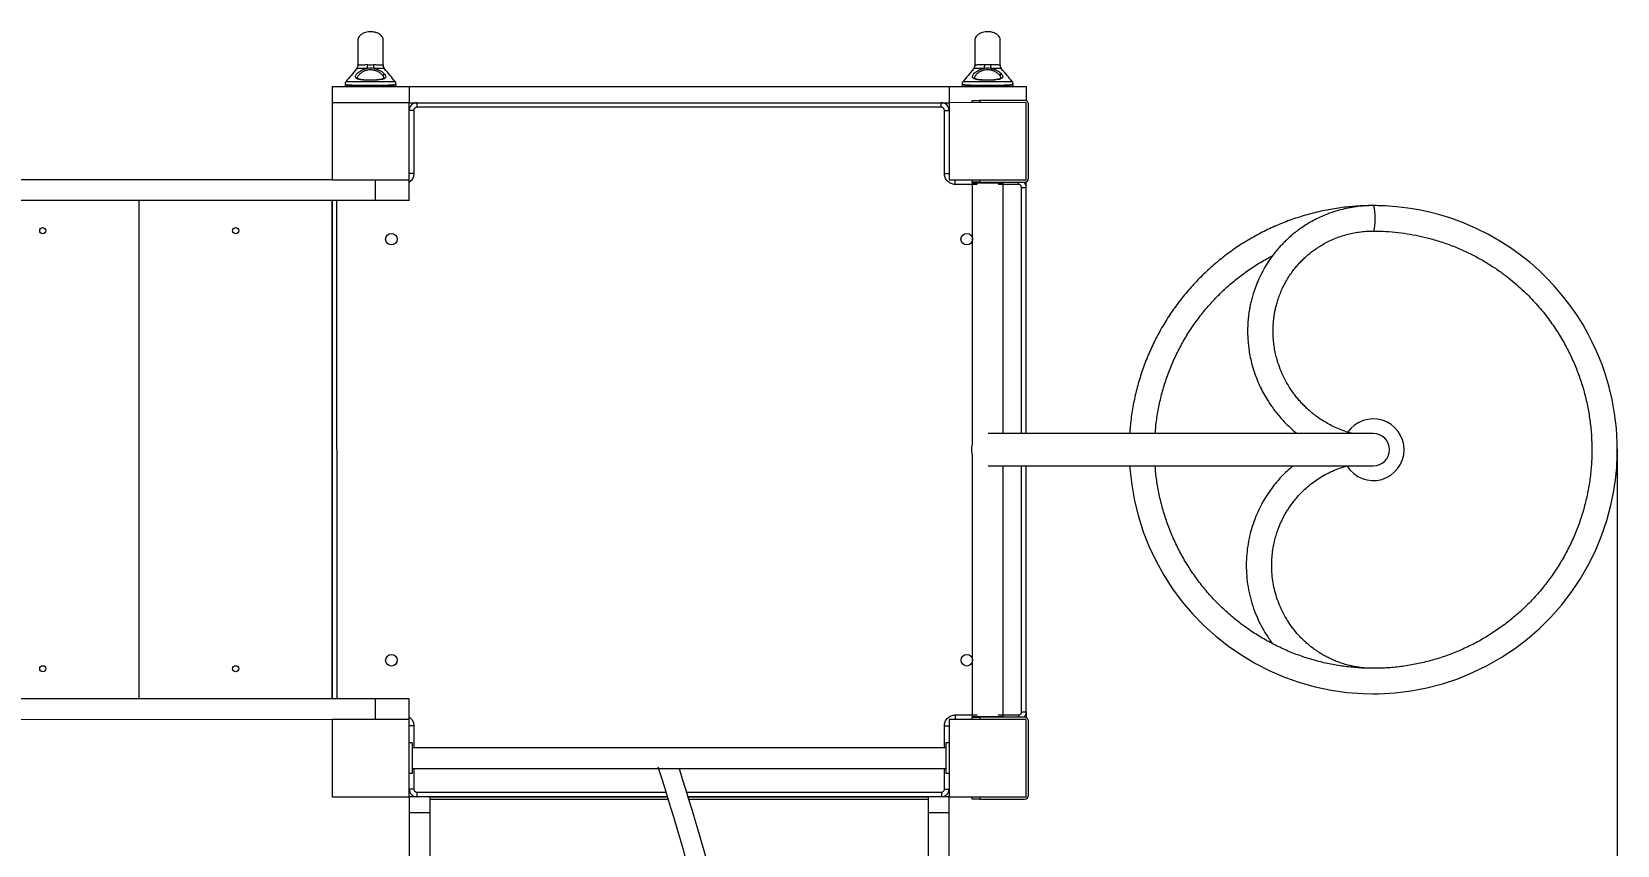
# Model space of a CAD drawing. Header units: millimetres. Extents: x -5873 to 5805, y -5301 to 4302.
# Drawn here: x 2249 to 4305, y 540 to 1594 of the extents above; entities that cross this region are included whole.
import ezdxf

# ---------------------------------------------------------------- set-up
doc = ezdxf.new("R2010")
doc.units = ezdxf.units.MM
doc.layers.add('DIKOM_ОБЪЕКТ', color=7, linetype='Continuous')
doc.layers.add('DIKOM_РАЗМЕР_ОБЪЕКТА', color=7, linetype='Continuous')
doc.styles.add('style1', font='arial.ttf', dxfattribs={"width": 0.8})
doc.dimstyles.new('1-50', dxfattribs={"dimtxt": 300, "dimasz": 200, "dimexe": 100, "dimexo": 0, "dimgap": 100, "dimtad": 1, "dimtxsty": 'style1', "dimcen": 200, "dimclrd": 7, "dimclre": 7, "dimclrt": 7, "dimadec": 1, "dimazin": 2, "dimtfac": 1, "dimtmove": 0, "dimatfit": 2, "dimfxl": 0, "dimlwd": 25, "dimlwe": 18, "dimarcsym": 0})

# ---------------------------------------------------------------- blocks, each defined once
blk = doc.blocks.new('*D10')
at = {"layer": 'Defpoints', "color": 0, "transparency": 16777216}
for p in [(4304.5, 1053.4), (-1538.6, -1332.4), (4304.5, -4224.8)]:
    blk.add_point(p, dxfattribs=at)
at = {"layer": 'DIKOM_РАЗМЕР_ОБЪЕКТА', "color": 7, "lineweight": 18, "transparency": 16777216}
for p, q in [((4304.5, 1053.4), (4304.5, -4324.8)), ((-1538.6, -1332.4), (-1538.6, -4324.8))]:
    blk.add_line(p, q, dxfattribs=at)
at = {"layer": 'DIKOM_РАЗМЕР_ОБЪЕКТА', "color": 7, "lineweight": 25, "transparency": 16777216}
blk.add_line((-1338.6, -4224.8), (4104.5, -4224.8), dxfattribs=at)
at = {"layer": 'DIKOM_РАЗМЕР_ОБЪЕКТА', "color": 7, "transparency": 16777216}
for points in [[(-1338.6, -4191.5), (-1338.6, -4258.2), (-1538.6, -4224.8)], [(4104.5, -4191.5), (4104.5, -4258.2), (4304.5, -4224.8)]]:
    blk.add_solid(points, dxfattribs=at)
at = {"layer": 'DIKOM_РАЗМЕР_ОБЪЕКТА', "color": 7, "transparency": 16777216, "insert": (1679.3, -3971.7), "char_height": 300, "attachment_point": 5, "style": 'style1'}
blk.add_mtext('5850', dxfattribs=at)

msp = doc.modelspace()

# ---------------------------------------------------------------- linework, layer by layer
at = {"color": 7, "linetype": 'Continuous', "lineweight": 15}
for p, q in [((2638.12, 1402.437), (2217.219, 1402.412)), ((2694.352, 1375.441), (2220.637, 1375.412)), ((2694.391, 729.441), (2225.635, 729.413)), ((2638.161, 702.437), (2222.22, 702.413))]:
    msp.add_line(p, q, dxfattribs=at)
at = {"layer": 'DIKOM_ОБЪЕКТ', "color": 7, "linetype": 'Continuous', "lineweight": 15}
for p, q in [((2638.112, 1523.437), (2738.112, 1523.443)), ((2638.112, 1523.437), (2638.114, 1502.437)), ((2655.112, 1526.56), (2655.112, 1523.938)), ((2655.112, 1523.938), (2721.112, 1523.942)), ((2719.851, 1529.922), (2719.873, 1529.909)), ((2721.112, 1526.566), (2721.112, 1526.567)), ((2721.112, 1523.942), (2721.112, 1526.566)), ((2738.112, 1523.443), (3438.112, 1523.485)), ((2738.112, 1523.443), (2738.114, 1502.443)), ((3438.112, 1523.485), (3538.113, 1523.491)), ((3438.112, 1523.485), (3438.114, 1502.485)), ((3455.112, 1526.608), (3455.112, 1523.986)), ((3455.112, 1523.986), (3521.112, 1523.99)), ((3519.851, 1529.969), (3519.873, 1529.957)), ((3521.112, 1526.613), (3521.112, 1526.615)), ((3521.112, 1523.99), (3521.112, 1526.613)), ((3538.113, 1523.491), (3538.114, 1505.073)), ((2738.114, 1502.443), (2638.114, 1502.437)), ((2638.114, 1502.437), (2638.12, 1402.437)), ((2738.114, 1502.443), (3438.114, 1502.485)), ((2738.12, 1402.443), (2738.114, 1502.443)), ((2748.114, 1502.444), (2748.114, 1496.444)), ((3428.114, 1496.484), (3428.114, 1502.484)), ((3538.114, 1502.491), (3438.114, 1502.485)), ((3438.114, 1502.485), (3438.12, 1402.485)), ((3468.114, 1502.487), (3468.114, 1505.487)), ((3468.114, 1505.487), (3478.114, 1505.487)), ((3536.113, 1505.491), (3478.114, 1505.487)), ((3478.114, 1505.487), (3478.114, 1502.487)), ((3538.12, 1402.491), (3538.114, 1502.491)), ((2744.114, 1492.444), (2738.114, 1492.443)), ((2744.114, 1492.444), (2744.119, 1410.444)), ((3428.114, 1496.484), (2748.114, 1496.444)), ((3432.119, 1410.485), (3432.114, 1492.485)), ((3432.114, 1492.485), (3438.114, 1492.485)), ((3541.119, 1404.491), (3541.114, 1500.491)), ((2638.12, 1402.437), (2738.12, 1402.443)), ((2694.352, 1375.441), (2694.351, 1402.441)), ((2744.119, 1410.444), (2738.119, 1410.443)), ((2738.121, 1375.443), (2738.12, 1402.443)), ((3432.119, 1410.485), (3438.119, 1410.485)), ((3438.12, 1402.485), (3538.12, 1402.491)), ((3446.12, 1396.485), (3446.12, 1402.485)), ((3468.114, 1398.491), (3468.114, 1058.894)), ((3468.12, 1399.487), (3468.12, 1402.487)), ((3468.12, 1399.487), (3468.12, 1398.487)), ((3478.12, 1399.487), (3468.12, 1399.487)), ((3468.12, 1398.487), (3508.12, 1398.489)), ((3478.12, 1402.487), (3478.12, 1399.487)), ((3478.12, 1399.487), (3536.12, 1399.491)), ((3508.114, 1073.491), (3508.114, 1398.491)), ((3508.12, 1399.489), (3508.12, 1398.489)), ((3528.12, 1396.49), (3528.12, 1399.49)), ((3538.12, 1392.491), (3538.12, 1399.908)), ((3474.62, 1396.487), (3446.12, 1396.485)), ((3528.12, 1396.49), (3501.62, 1396.489)), ((3532.139, 1073.489), (3532.12, 1392.491)), ((3532.12, 1392.491), (3538.12, 1392.491)), ((3538.139, 1073.489), (3538.12, 1392.491)), ((2388.157, 729.422), (2388.119, 1375.422)), ((2638.157, 729.437), (2638.119, 1375.437)), ((2638.121, 1375.437), (2638.16, 729.437)), ((2644.121, 1375.438), (2644.16, 729.438)), ((2738.121, 1375.443), (2694.352, 1375.441)), ((3986.111, 1335.92), (3998.239, 1335.698)), ((3988.114, 1073.491), (3488.914, 1073.491)), ((3468.114, 1046.088), (3468.114, 706.491)), ((3488.914, 1031.491), (3988.114, 1031.491)), ((3508.114, 706.491), (3508.114, 1031.491)), ((3532.161, 712.491), (3532.142, 1031.489)), ((3538.161, 712.491), (3538.142, 1031.489)), ((3990.768, 769.065), (3988.124, 768.991)), ((2738.16, 729.443), (2694.391, 729.441)), ((2694.392, 702.441), (2694.391, 729.441)), ((2738.161, 702.443), (2738.16, 729.443)), ((3988.103, 735.991), (3993.917, 736.131)), ((2738.161, 702.443), (2638.161, 702.437)), ((2638.161, 702.437), (2638.167, 602.437)), ((2738.167, 602.443), (2738.161, 702.443)), ((3538.161, 702.491), (3438.161, 702.485)), ((3438.161, 702.485), (3438.167, 602.485)), ((3446.161, 708.485), (3474.661, 708.487)), ((3446.161, 708.485), (3446.161, 702.485)), ((3468.161, 706.487), (3508.161, 706.489)), ((3468.161, 706.487), (3468.161, 705.487)), ((3468.161, 702.487), (3468.161, 705.487)), ((3468.161, 705.487), (3478.161, 705.487)), ((3536.161, 705.491), (3478.161, 705.487)), ((3478.161, 705.487), (3478.161, 702.487)), ((3501.661, 708.489), (3528.161, 708.49)), ((3508.161, 706.489), (3508.161, 705.489)), ((3528.161, 708.49), (3528.161, 705.49)), ((3532.161, 712.491), (3538.161, 712.491)), ((3538.161, 712.491), (3538.161, 705.073)), ((3538.167, 602.491), (3538.161, 702.491)), ((3541.167, 604.491), (3541.161, 700.491)), ((2744.162, 694.444), (2738.162, 694.443)), ((2744.162, 694.444), (2744.164, 665.944)), ((3432.162, 694.485), (3438.162, 694.485)), ((3432.163, 665.985), (3432.162, 694.485)), ((2742.163, 672.444), (2738.163, 672.443)), ((2742.163, 672.444), (2742.165, 632.444)), ((3434.163, 665.985), (2742.163, 665.944)), ((3438.163, 672.485), (3434.163, 672.485)), ((3434.163, 672.485), (3434.165, 632.485)), ((2742.165, 638.944), (3434.165, 638.985)), ((2744.165, 638.944), (2744.167, 612.444)), ((3432.167, 612.485), (3432.165, 638.985)), ((2742.165, 632.444), (2738.166, 632.443)), ((3438.166, 632.485), (3434.165, 632.485)), ((2638.167, 602.437), (2738.167, 602.443)), ((2744.167, 612.444), (2738.167, 612.443)), ((2765.167, 602.445), (2738.167, 602.443)), ((2738.167, 602.443), (2738.169, 581.634)), ((2748.167, 608.444), (3071.011, 608.463)), ((2748.167, 608.444), (2748.167, 602.444)), ((2765.167, 602.445), (3072.86, 602.463)), ((2765.168, 581.636), (2765.167, 602.445)), ((3072.945, 602.188), (2765.167, 602.17)), ((3073.991, 598.785), (2765.167, 598.766)), ((3097.641, 608.465), (3428.167, 608.484)), ((3099.493, 602.465), (3411.167, 602.483)), ((3411.167, 602.208), (3099.578, 602.19)), ((3411.167, 598.805), (3100.625, 598.786)), ((3438.167, 602.485), (3411.167, 602.483)), ((3411.167, 602.483), (3411.168, 581.674)), ((3428.167, 608.484), (3428.167, 602.484)), ((3432.167, 612.485), (3438.167, 612.485)), ((3438.167, 602.485), (3538.167, 602.491)), ((3438.169, 581.676), (3438.167, 602.485)), ((3468.167, 599.487), (3468.167, 602.487)), ((3478.167, 599.487), (3468.167, 599.487)), ((3478.167, 602.487), (3478.167, 599.487)), ((3478.167, 599.487), (3536.167, 599.491)), ((2765.168, 581.636), (2738.169, 581.634)), ((2738.169, 581.634), (2738.24, -619.902)), ((2765.24, -619.901), (2765.168, 581.636)), ((3438.169, 581.676), (3411.168, 581.674)), ((3411.168, 581.674), (3411.24, -619.862)), ((3438.24, -619.861), (3438.169, 581.676))]:
    msp.add_line(p, q, dxfattribs=at)
at = {"layer": 'DIKOM_ОБЪЕКТ', "color": 7, "linetype": 'Continuous', "lineweight": 15, "flags": 128}
for points in [[(3672.419, 1031.491), (3672.604, 1027.481), (3674.936, 1006.76), (3678.628, 986.238), (3683.662, 966.003), (3690.016, 946.144), (3697.666, 926.747), (3706.577, 907.895), (3716.707, 889.67), (3728.018, 872.153), (3740.458, 855.419), (3753.971, 839.539), (3768.5, 824.583), (3783.985, 810.618), (3800.354, 797.702), (3817.537, 785.891), (3835.462, 775.238), (3854.05, 765.789), (3873.219, 757.583), (3892.886, 750.657), (3912.967, 745.043), (3933.375, 740.762), (3954.019, 737.833), (3974.813, 736.272), (3995.663, 736.083), (4016.481, 737.265), (4037.175, 739.818), (4057.657, 743.728), (4077.837, 748.976), (4097.628, 755.542), (4116.942, 763.399), (4135.698, 772.509), (4153.814, 782.833), (4171.21, 794.33), (4187.811, 806.946), (4203.546, 820.627), (4218.346, 835.316), (4232.145, 850.948), (4244.887, 867.454), (4256.515, 884.762), (4266.975, 902.799), (4276.226, 921.487), (4284.229, 940.741), (4290.944, 960.482), (4296.344, 980.622), (4299.703, 996.96), (4302.177, 1013.295), (4303.776, 1029.491), (4304.534, 1045.5), (4304.49, 1061.281), (4303.361, 1080.626), (4301.105, 1099.484), (4297.801, 1117.795), (4293.531, 1135.508), (4291.057, 1144.126), (4288.362, 1152.607), (4285.238, 1161.53), (4281.545, 1171.107), (4277.214, 1181.301), (4272.173, 1192.065), (4266.347, 1203.346), (4259.658, 1215.081), (4252.027, 1227.195), (4243.377, 1239.606), (4233.632, 1252.219), (4222.724, 1264.929), (4213.112, 1275.085), (4202.678, 1285.157), (4191.397, 1295.075), (4179.245, 1304.761), (4166.204, 1314.131), (4152.26, 1323.097), (4137.408, 1331.563), (4121.65, 1339.435), (4104.998, 1346.612), (4087.471, 1352.99), (4074.431, 1356.993), (4060.971, 1360.49), (4047.111, 1363.443), (4032.869, 1365.81), (4018.272, 1367.551), (4003.346, 1368.624), (3988.124, 1368.991), (3988.124, 1368.991)], [(3990.653, 1355.85), (3990.549, 1358.166), (3990.393, 1360.362), (3990.189, 1362.389), (3989.94, 1364.206), (3989.653, 1365.773), (3989.332, 1367.057), (3988.986, 1368.03), (3988.621, 1368.672), (3988.245, 1368.97), (3988.124, 1368.991)], [(3988.104, 1335.991), (3988.172, 1335.995), (3988.549, 1336.225), (3988.916, 1336.801), (3989.267, 1337.711), (3989.593, 1338.937), (3989.887, 1340.451), (3990.144, 1342.223), (3990.357, 1344.212), (3990.523, 1346.379), (3990.637, 1348.676), (3990.697, 1351.053), (3990.703, 1353.462), (3990.653, 1355.85)]]:
    msp.add_lwpolyline(points, dxfattribs=at)
at = {"layer": 'DIKOM_ОБЪЕКТ', "color": 7, "linetype": 'Continuous', "lineweight": 15}
for centre, radius in [((2263.121, 1336.415), 4), ((2513.121, 1336.43), 4), ((2715.124, 1325.442), 7.5), ((3461.124, 1325.486), 7.5), ((2715.157, 779.442), 7.5), ((3461.157, 779.486), 7.5), ((2263.155, 768.415), 4), ((2513.155, 768.43), 4)]:
    msp.add_circle(centre, radius, dxfattribs=at)
for centre, radius, start, end in [((2664.68, 1552.38), 19.756, 343.916614, 358.218335), ((2711.517, 1552.388), 19.73, 181.80385, 196.128374), ((3464.678, 1552.428), 19.758, 343.917048, 358.217901), ((3511.51, 1552.434), 19.722, 181.800555, 196.130297), ((2655.612, 1523.938), 0.5, 180.00341, 270.00341), ((2670.241, 1532.493), 1.799, 50.998348, 113.638956), ((2706.006, 1537.138), 2.257, 81.697386, 167.913499), ((2720.612, 1523.942), 0.5, 270.00341, 0.00341), ((3455.612, 1523.986), 0.5, 180.00341, 270.00341), ((3470.241, 1532.54), 1.8, 51.006238, 113.631067), ((3506.006, 1537.186), 2.257, 81.700015, 167.909606), ((3520.612, 1523.99), 0.5, 270.00341, 0.00341), ((2748.114, 1492.444), 10, 90.00341, 180.00341), ((3428.114, 1492.484), 10, 0.00341, 90.00341), ((3536.114, 1500.491), 5, 0.00341, 90.00341), ((3528.12, 1392.49), 10, 0.00341, 44.430414), ((3536.12, 1404.491), 5, 270.00341, 0.00341), ((3988.114, 1052.491), 40, 0, 145.552778), ((3988.114, 1052.491), 21, 270, 90), ((3988.114, 1052.491), 21, 0, 90), ((3488.114, 1052.491), 21, 162.24721, 180), ((3488.114, 1052.491), 21, 180, 197.75279), ((3988.114, 1052.491), 40, 211.901187, 0), ((3988.114, 1052.491), 21, 270, 0), ((3528.161, 712.49), 10, 315.576406, 0.00341), ((3536.161, 700.491), 5, 0.00341, 90.00341), ((2748.167, 612.444), 10, 180.00341, 270.00341), ((3428.167, 612.484), 10, 270.00341, 0.00341), ((3536.167, 604.491), 5, 270.00341, 0.00341)]:
    msp.add_arc(centre, radius, start, end, dxfattribs=at)
for points, knots in [([(2704.609, 1583.441), (2704.554, 1584.116), (2704.438, 1585.533), (2703.493, 1587.596), (2701.993, 1589.517), (2700.005, 1591.156), (2697.756, 1592.431), (2695.478, 1593.329), (2693.259, 1593.927), (2690.914, 1594.323), (2688.194, 1594.5), (2685.007, 1594.325), (2681.567, 1593.643), (2678.208, 1592.372), (2675.288, 1590.541), (2673.143, 1588.297), (2671.838, 1585.871), (2671.681, 1584.209), (2671.609, 1583.439)], [0, 0, 0, 0, 0.04633219, 0.09737751, 0.15341165, 0.21313367, 0.27355675, 0.33082991, 0.38133754, 0.43158134, 0.49443491, 0.56871239, 0.65082216, 0.73500209, 0.8148897, 0.88597345, 0.94713516, 1, 1, 1, 1]), ([(2671.609, 1583.439), (2671.609, 1583.36), (2671.609, 1583.207), (2671.609, 1582.063), (2671.609, 1580.455), (2671.609, 1578.506), (2671.609, 1576.382), (2671.609, 1574.207), (2671.61, 1572.085), (2671.61, 1570.093), (2671.61, 1568.282), (2671.61, 1566.526), (2671.61, 1564.563), (2671.61, 1561.763), (2671.61, 1557.794), (2671.611, 1554.09), (2671.611, 1551.642), (2671.611, 1551.161)], [0, 0, 0, 0, 0.1166791, 0.22396604, 0.32101474, 0.4076376, 0.48401223, 0.55059299, 0.60804653, 0.65702588, 0.69816274, 0.73228511, 0.77054034, 0.81812972, 0.89352914, 0.97903609, 1, 1, 1, 1]), ([(2704.611, 1551.173), (2704.611, 1551.652), (2704.611, 1554.096), (2704.61, 1557.796), (2704.61, 1562.028), (2704.61, 1565.179), (2704.61, 1567.745), (2704.61, 1569.932), (2704.61, 1572.087), (2704.609, 1574.209), (2704.609, 1576.384), (2704.609, 1578.508), (2704.609, 1580.457), (2704.609, 1582.065), (2704.609, 1583.209), (2704.609, 1583.362), (2704.609, 1583.441)], [0, 0, 0, 0, 0.02080988, 0.10633134, 0.18174356, 0.24318954, 0.28964126, 0.34286261, 0.39185028, 0.44931356, 0.51590563, 0.59229322, 0.67893078, 0.77599595, 0.8833011, 1, 1, 1, 1]), ([(3504.609, 1583.489), (3504.554, 1584.163), (3504.438, 1585.581), (3503.493, 1587.644), (3501.993, 1589.564), (3500.005, 1591.203), (3497.756, 1592.479), (3495.478, 1593.376), (3493.259, 1593.975), (3490.914, 1594.37), (3488.194, 1594.548), (3485.007, 1594.372), (3481.567, 1593.691), (3478.208, 1592.42), (3475.288, 1590.588), (3473.143, 1588.344), (3471.838, 1585.918), (3471.681, 1584.257), (3471.609, 1583.487)], [0, 0, 0, 0, 0.04633222, 0.09737702, 0.15341119, 0.21313219, 0.27355649, 0.33083096, 0.38133729, 0.43158247, 0.49443471, 0.56871223, 0.65082338, 0.7350008, 0.81488845, 0.88597318, 0.94713492, 1, 1, 1, 1]), ([(3471.609, 1583.487), (3471.609, 1583.407), (3471.609, 1583.255), (3471.609, 1582.111), (3471.609, 1580.503), (3471.609, 1578.554), (3471.609, 1576.43), (3471.609, 1574.254), (3471.61, 1572.133), (3471.61, 1570.141), (3471.61, 1568.33), (3471.61, 1566.573), (3471.61, 1564.611), (3471.61, 1561.81), (3471.61, 1557.842), (3471.611, 1554.138), (3471.611, 1551.69), (3471.611, 1551.208)], [0, 0, 0, 0, 0.1166791, 0.22396604, 0.32101474, 0.4076376, 0.48401223, 0.55059299, 0.60804653, 0.65702588, 0.69816274, 0.73228511, 0.77054034, 0.81812972, 0.89352914, 0.97903609, 1, 1, 1, 1]), ([(3504.611, 1551.221), (3504.611, 1551.699), (3504.611, 1554.143), (3504.61, 1557.844), (3504.61, 1562.075), (3504.61, 1565.227), (3504.61, 1567.792), (3504.61, 1569.98), (3504.61, 1572.135), (3504.609, 1574.256), (3504.609, 1576.432), (3504.609, 1578.555), (3504.609, 1580.505), (3504.609, 1582.113), (3504.609, 1583.257), (3504.609, 1583.409), (3504.609, 1583.489)], [0, 0, 0, 0, 0.02080988, 0.10633134, 0.18174356, 0.24318954, 0.28964126, 0.34286261, 0.39185028, 0.44931356, 0.51590563, 0.59229322, 0.67893078, 0.77599595, 0.8833011, 1, 1, 1, 1]), ([(2669.962, 1546.428), (2667.603, 1543.559), (2663.21, 1538.218), (2658.525, 1532.561), (2656.357, 1529.943)], [0, 0, 0, 0, 0.53711342, 1, 1, 1, 1]), ([(2669.519, 1534.141), (2669.141, 1534.526), (2668.386, 1535.294), (2668.391, 1536.799), (2669.186, 1538.541), (2670.771, 1540.474), (2673.048, 1542.469), (2675.983, 1544.349), (2679.509, 1545.974), (2682.276, 1546.595), (2683.663, 1546.907)], [0, 0, 0, 0, 0.12436041, 0.24850757, 0.37194671, 0.49574489, 0.6204733, 0.74549504, 0.87249229, 1, 1, 1, 1]), ([(2671.611, 1551.208), (2671.549, 1550.41), (2671.409, 1548.615), (2670.463, 1547.188), (2669.937, 1546.396)], [0, 0, 0, 0, 0.44464198, 1, 1, 1, 1]), ([(2683.663, 1546.907), (2682.431, 1546.898), (2680.007, 1546.881), (2676.69, 1546.826), (2673.886, 1546.743), (2671.75, 1546.63), (2670.461, 1546.509), (2669.922, 1546.421), (2669.981, 1546.407), (2669.992, 1546.405)], [0, 0, 0, 0, 0.18840828, 0.37082524, 0.54228138, 0.70000034, 0.84193856, 0.97085232, 1, 1, 1, 1]), ([(2671.112, 1534.309), (2671.133, 1534.588), (2671.176, 1535.145), (2671.515, 1536.076), (2672.03, 1537.045), (2672.73, 1538.057), (2673.607, 1539.107), (2674.693, 1540.203), (2675.95, 1541.271), (2677.332, 1542.26), (2678.724, 1543.088), (2680.111, 1543.766), (2681.915, 1544.49), (2684.357, 1545.167), (2687.519, 1545.52), (2690.181, 1545.383), (2692.237, 1545.029), (2693.711, 1544.655), (2695.132, 1544.174), (2696.448, 1543.616), (2697.704, 1542.972), (2698.831, 1542.292), (2699.905, 1541.543), (2700.922, 1540.736), (2702.028, 1539.727), (2703.021, 1538.664), (2703.565, 1537.928), (2703.799, 1537.611)], [0, 0, 0, 0, 0.04150884, 0.08283976, 0.12536745, 0.1649305, 0.20610331, 0.25018534, 0.29422029, 0.33446967, 0.37458741, 0.40679537, 0.43724018, 0.49970321, 0.56188248, 0.62444942, 0.65529405, 0.68699675, 0.71754394, 0.74962556, 0.77979938, 0.81241135, 0.84158336, 0.87496293, 0.91103721, 0.96174177, 1, 1, 1, 1]), ([(2671.611, 1551.175), (2671.65, 1551.252), (2671.73, 1551.409), (2672.378, 1551.572), (2673.424, 1551.672), (2674.915, 1551.722), (2676.821, 1551.744), (2679.097, 1551.754), (2681.66, 1551.761), (2683.494, 1551.764), (2684.426, 1551.766)], [0, 0, 0, 0, 0.09910988, 0.20297986, 0.31453802, 0.43502241, 0.56531216, 0.70401611, 0.84964148, 1, 1, 1, 1]), ([(2692.564, 1546.907), (2691.08, 1547.062), (2688.113, 1547.372), (2685.146, 1547.062), (2683.663, 1546.907)], [0, 0, 0, 0, 0.50003469, 1, 1, 1, 1]), ([(2684.426, 1551.766), (2685.655, 1551.743), (2688.112, 1551.697), (2690.569, 1551.744), (2691.797, 1551.767)], [0, 0, 0, 0, 0.50000561, 1, 1, 1, 1]), ([(2691.797, 1551.767), (2692.731, 1551.766), (2694.567, 1551.763), (2697.123, 1551.757), (2699.394, 1551.747), (2701.298, 1551.726), (2702.793, 1551.678), (2703.839, 1551.582), (2704.49, 1551.424), (2704.571, 1551.264), (2704.611, 1551.186)], [0, 0, 0, 0, 0.15073761, 0.29605967, 0.43364217, 0.56428718, 0.68485575, 0.79670337, 0.90020597, 1, 1, 1, 1]), ([(2692.564, 1546.907), (2693.365, 1546.746), (2694.965, 1546.422), (2697.924, 1545.443), (2701.177, 1543.855), (2704.318, 1541.604), (2705.664, 1540.112), (2706.331, 1539.371)], [0, 0, 0, 0, 0.12709575, 0.25369953, 0.50542746, 0.75446821, 1, 1, 1, 1]), ([(2706.277, 1546.402), (2706.28, 1546.403), (2706.302, 1546.411), (2706.148, 1546.444), (2705.857, 1546.49), (2705.518, 1546.53), (2705.206, 1546.561), (2704.866, 1546.591), (2704.43, 1546.625), (2703.944, 1546.657), (2703.33, 1546.691), (2702.485, 1546.731), (2701.287, 1546.776), (2699.711, 1546.819), (2697.76, 1546.858), (2695.377, 1546.889), (2693.522, 1546.901), (2692.564, 1546.907)], [0, 0, 0, 0, 0.0139095, 0.08424419, 0.1551603, 0.19083637, 0.22615985, 0.26661652, 0.29621925, 0.34787297, 0.38875399, 0.43731777, 0.52787146, 0.62146828, 0.71836522, 0.85460008, 1, 1, 1, 1]), ([(2706.293, 1546.399), (2705.77, 1547.183), (2704.818, 1548.609), (2704.675, 1550.407), (2704.611, 1551.218)], [0, 0, 0, 0, 0.54931241, 1, 1, 1, 1]), ([(2719.889, 1529.923), (2717.748, 1532.516), (2713.268, 1537.942), (2708.681, 1543.505), (2706.286, 1546.409)], [0, 0, 0, 0, 0.47787378, 1, 1, 1, 1]), ([(3469.962, 1546.475), (3467.603, 1543.606), (3463.211, 1538.265), (3458.525, 1532.609), (3456.357, 1529.99)], [0, 0, 0, 0, 0.53711249, 1, 1, 1, 1]), ([(3469.52, 1534.189), (3469.141, 1534.573), (3468.386, 1535.341), (3468.391, 1536.846), (3469.186, 1538.589), (3470.771, 1540.521), (3473.048, 1542.517), (3475.983, 1544.397), (3479.509, 1546.021), (3482.276, 1546.643), (3483.663, 1546.954)], [0, 0, 0, 0, 0.12436098, 0.24850794, 0.37194689, 0.49574425, 0.62047248, 0.74549403, 0.87249248, 1, 1, 1, 1]), ([(3471.611, 1551.256), (3471.549, 1550.457), (3471.409, 1548.662), (3470.463, 1547.236), (3469.937, 1546.443)], [0, 0, 0, 0, 0.44464198, 1, 1, 1, 1]), ([(3483.663, 1546.954), (3482.431, 1546.945), (3480.007, 1546.928), (3476.69, 1546.873), (3473.886, 1546.791), (3471.75, 1546.678), (3470.46, 1546.556), (3469.922, 1546.469), (3469.981, 1546.455), (3469.992, 1546.452)], [0, 0, 0, 0, 0.18840821, 0.37082779, 0.54228146, 0.70000035, 0.84193986, 0.97085234, 1, 1, 1, 1]), ([(3471.112, 1534.356), (3471.133, 1534.635), (3471.176, 1535.192), (3471.515, 1536.124), (3472.03, 1537.093), (3472.73, 1538.105), (3473.607, 1539.155), (3474.693, 1540.251), (3475.95, 1541.319), (3477.332, 1542.308), (3478.724, 1543.136), (3480.111, 1543.814), (3481.915, 1544.538), (3484.357, 1545.215), (3487.519, 1545.567), (3490.181, 1545.431), (3492.237, 1545.077), (3493.711, 1544.702), (3495.132, 1544.222), (3496.448, 1543.664), (3497.704, 1543.02), (3498.831, 1542.34), (3499.905, 1541.591), (3500.923, 1540.784), (3502.027, 1539.774), (3503.021, 1538.712), (3503.565, 1537.975), (3503.799, 1537.658)], [0, 0, 0, 0, 0.04150886, 0.08283979, 0.12536749, 0.16493056, 0.20610289, 0.25018494, 0.29421991, 0.33446931, 0.37458791, 0.40679588, 0.4372407, 0.49970267, 0.56188313, 0.62444892, 0.65529356, 0.68699735, 0.71754352, 0.74962516, 0.77979899, 0.81241097, 0.84158376, 0.87496405, 0.91103707, 0.9617422, 1, 1, 1, 1]), ([(3471.611, 1551.223), (3471.65, 1551.3), (3471.73, 1551.457), (3472.378, 1551.619), (3473.424, 1551.719), (3474.915, 1551.77), (3476.821, 1551.792), (3479.097, 1551.802), (3481.66, 1551.808), (3483.494, 1551.812), (3484.426, 1551.813)], [0, 0, 0, 0, 0.09911015, 0.20298104, 0.3145376, 0.43501989, 0.56530957, 0.70401615, 0.84963851, 1, 1, 1, 1]), ([(3492.564, 1546.955), (3491.08, 1547.11), (3488.113, 1547.42), (3485.146, 1547.109), (3483.663, 1546.954)], [0, 0, 0, 0, 0.50004132, 1, 1, 1, 1]), ([(3484.426, 1551.813), (3485.655, 1551.79), (3488.112, 1551.744), (3490.569, 1551.791), (3491.797, 1551.815)], [0, 0, 0, 0, 0.49999358, 1, 1, 1, 1]), ([(3491.797, 1551.815), (3492.732, 1551.813), (3494.567, 1551.811), (3497.123, 1551.805), (3499.394, 1551.794), (3501.298, 1551.774), (3502.793, 1551.726), (3503.839, 1551.63), (3504.49, 1551.471), (3504.571, 1551.312), (3504.611, 1551.233)], [0, 0, 0, 0, 0.15073841, 0.29605833, 0.43364157, 0.56428485, 0.68485407, 0.79670228, 0.90020544, 1, 1, 1, 1]), ([(3492.564, 1546.955), (3493.365, 1546.793), (3494.965, 1546.47), (3497.924, 1545.491), (3501.177, 1543.902), (3504.318, 1541.652), (3505.664, 1540.16), (3506.331, 1539.419)], [0, 0, 0, 0, 0.12709568, 0.2536994, 0.5054272, 0.75446968, 1, 1, 1, 1]), ([(3506.277, 1546.45), (3506.28, 1546.451), (3506.302, 1546.458), (3506.148, 1546.492), (3505.857, 1546.538), (3505.518, 1546.577), (3505.206, 1546.609), (3504.866, 1546.639), (3504.43, 1546.672), (3503.944, 1546.705), (3503.33, 1546.739), (3502.485, 1546.779), (3501.287, 1546.824), (3499.711, 1546.867), (3497.76, 1546.905), (3495.377, 1546.936), (3493.522, 1546.949), (3492.564, 1546.955)], [0, 0, 0, 0, 0.01390934, 0.08424375, 0.15515991, 0.190836, 0.22615829, 0.26661639, 0.29621915, 0.3478729, 0.38875204, 0.43731997, 0.52787372, 0.62146816, 0.71836777, 0.85459998, 1, 1, 1, 1]), ([(3506.293, 1546.447), (3505.77, 1547.23), (3504.818, 1548.657), (3504.675, 1550.455), (3504.611, 1551.266)], [0, 0, 0, 0, 0.549311, 1, 1, 1, 1]), ([(3519.89, 1529.971), (3517.748, 1532.564), (3513.268, 1537.99), (3508.681, 1543.552), (3506.286, 1546.457)], [0, 0, 0, 0, 0.47787422, 1, 1, 1, 1]), ([(2656.339, 1529.921), (2655.943, 1529.343), (2655.232, 1528.304), (2655.149, 1526.981), (2655.112, 1526.394)], [0, 0, 0, 0, 0.55674288, 1, 1, 1, 1]), ([(2655.15, 1526.567), (2655.14, 1526.533), (2655.11, 1526.428), (2655.421, 1526.24), (2656.25, 1526.011), (2657.67, 1525.823), (2659.284, 1525.682), (2660.887, 1525.577), (2663.102, 1525.466), (2666.122, 1525.357), (2669.573, 1525.272), (2672.821, 1525.214), (2675.668, 1525.174), (2679.148, 1525.139), (2683.309, 1525.112), (2686.506, 1525.109), (2688.112, 1525.107)], [0, 0, 0, 0, 0.02745549, 0.08699294, 0.17649161, 0.26926387, 0.32606439, 0.38449321, 0.44455107, 0.53764904, 0.63441274, 0.69434629, 0.75468423, 0.81542761, 0.90725719, 1, 1, 1, 1]), ([(2656.409, 1529.907), (2656.405, 1529.924), (2656.391, 1529.989), (2656.998, 1530.01), (2658.182, 1530.01), (2659.939, 1529.976), (2662.181, 1529.932), (2664.89, 1529.884), (2668.007, 1529.839), (2671.486, 1529.798), (2675.264, 1529.766), (2679.27, 1529.741), (2683.445, 1529.726), (2686.287, 1529.723), (2687.714, 1529.722)], [0, 0, 0, 0, 0.03196789, 0.12329042, 0.2134489, 0.3022887, 0.3910678, 0.47858279, 0.56628479, 0.65319912, 0.73997817, 0.82679623, 0.91298685, 1, 1, 1, 1]), ([(2687.68, 1531.454), (2686.681, 1531.464), (2684.675, 1531.483), (2681.753, 1531.603), (2678.977, 1531.793), (2676.424, 1532.064), (2674.142, 1532.423), (2672.202, 1532.88), (2670.602, 1533.435), (2669.88, 1533.906), (2669.519, 1534.141)], [0, 0, 0, 0, 0.12513462, 0.2511802, 0.3761649, 0.50189544, 0.62660493, 0.75168851, 0.87592252, 1, 1, 1, 1]), ([(2671.377, 1533.889), (2671.282, 1533.988), (2671.089, 1534.189), (2671.104, 1534.254), (2671.112, 1534.288)], [0, 0, 0, 0, 0.49236372, 1, 1, 1, 1]), ([(2705.112, 1534.354), (2705.1, 1534.257), (2705.08, 1534.083), (2704.914, 1533.931), (2704.511, 1533.633), (2703.708, 1533.24), (2702.394, 1532.824), (2700.779, 1532.471), (2698.772, 1532.161), (2696.304, 1531.902), (2693.301, 1531.706), (2689.941, 1531.603), (2686.547, 1531.6), (2683.419, 1531.686), (2680.662, 1531.844), (2678.032, 1532.085), (2675.975, 1532.371), (2674.344, 1532.693), (2673.137, 1533.014), (2672.078, 1533.403), (2671.617, 1533.722), (2671.377, 1533.889)], [0, 0, 0, 0, 0.05981579, 0.10655049, 0.14369432, 0.19490422, 0.2429686, 0.2908361, 0.33997559, 0.39519424, 0.45741977, 0.52529403, 0.59097448, 0.65162085, 0.70723355, 0.75890917, 0.8230866, 0.86135331, 0.90393269, 0.95002486, 1, 1, 1, 1]), ([(2706.331, 1539.371), (2706.816, 1538.663), (2707.782, 1537.25), (2707.891, 1535.494), (2706.905, 1534.088), (2704.73, 1533.033), (2701.5, 1532.278), (2697.401, 1531.783), (2692.69, 1531.493), (2689.351, 1531.467), (2687.68, 1531.454)], [0, 0, 0, 0, 0.12400385, 0.24703802, 0.37107947, 0.49602679, 0.62131962, 0.74711384, 0.8734803, 1, 1, 1, 1]), ([(2687.714, 1529.722), (2689.204, 1529.723), (2692.205, 1529.725), (2696.116, 1529.739), (2699.433, 1529.758), (2702.178, 1529.778), (2704.273, 1529.797), (2705.775, 1529.813), (2706.751, 1529.824), (2707.732, 1529.836), (2708.716, 1529.849), (2709.699, 1529.863), (2710.677, 1529.878), (2711.679, 1529.894), (2712.77, 1529.912), (2713.943, 1529.934), (2715.034, 1529.955), (2715.914, 1529.972), (2716.756, 1529.989), (2717.541, 1530.003), (2718.319, 1530.013), (2718.922, 1530.015), (2719.447, 1530.003), (2719.786, 1529.98), (2719.834, 1529.937), (2719.851, 1529.922)], [0, 0, 0, 0, 0.08960717, 0.18050898, 0.23960333, 0.30008494, 0.361182, 0.38440013, 0.40844695, 0.4333419, 0.4591127, 0.48579214, 0.51341092, 0.54197431, 0.57468347, 0.61555386, 0.65985228, 0.69506334, 0.72279964, 0.77190054, 0.81310128, 0.86147568, 0.90359913, 0.96550653, 1, 1, 1, 1]), ([(2688.112, 1525.107), (2689.731, 1525.109), (2692.943, 1525.113), (2697.62, 1525.144), (2702.026, 1525.193), (2705.746, 1525.256), (2708.805, 1525.327), (2711.271, 1525.401), (2713.793, 1525.499), (2716.201, 1525.628), (2718.133, 1525.784), (2719.449, 1525.945), (2720.302, 1526.104), (2720.968, 1526.303), (2721.05, 1526.47), (2721.099, 1526.569)], [0, 0, 0, 0, 0.09350272, 0.18553431, 0.27609385, 0.36518339, 0.4304347, 0.49397054, 0.55579165, 0.64526994, 0.73090075, 0.79337126, 0.85432577, 0.91376744, 1, 1, 1, 1]), ([(2703.799, 1537.611), (2704.177, 1537.012), (2704.93, 1535.821), (2705.052, 1534.814), (2705.112, 1534.313)], [0, 0, 0, 0, 0.50249383, 1, 1, 1, 1]), ([(2721.112, 1526.399), (2721.046, 1527.151), (2720.931, 1528.472), (2720.198, 1529.491), (2719.882, 1529.929)], [0, 0, 0, 0, 0.56885873, 1, 1, 1, 1]), ([(3456.339, 1529.969), (3455.943, 1529.39), (3455.232, 1528.352), (3455.149, 1527.028), (3455.112, 1526.442)], [0, 0, 0, 0, 0.55673924, 1, 1, 1, 1]), ([(3455.15, 1526.614), (3455.14, 1526.581), (3455.11, 1526.476), (3455.421, 1526.288), (3456.25, 1526.059), (3457.67, 1525.87), (3459.284, 1525.729), (3460.887, 1525.624), (3463.102, 1525.513), (3466.122, 1525.404), (3469.573, 1525.32), (3472.821, 1525.261), (3475.668, 1525.222), (3479.149, 1525.186), (3483.309, 1525.159), (3486.506, 1525.156), (3488.112, 1525.155)], [0, 0, 0, 0, 0.02745549, 0.08699298, 0.1764917, 0.26926363, 0.32606418, 0.38449303, 0.44455093, 0.53764895, 0.6344127, 0.69434728, 0.75468526, 0.81542867, 0.90725943, 1, 1, 1, 1]), ([(3456.409, 1529.955), (3456.405, 1529.972), (3456.391, 1530.037), (3456.998, 1530.058), (3458.182, 1530.057), (3459.939, 1530.023), (3462.181, 1529.979), (3464.89, 1529.931), (3468.007, 1529.886), (3471.486, 1529.846), (3475.264, 1529.813), (3479.27, 1529.789), (3483.445, 1529.773), (3486.287, 1529.771), (3487.714, 1529.77)], [0, 0, 0, 0, 0.03196793, 0.12329037, 0.2134486, 0.30228848, 0.39106829, 0.47858259, 0.56628555, 0.65319997, 0.73997909, 0.8267961, 0.91298797, 1, 1, 1, 1]), ([(3487.68, 1531.501), (3486.681, 1531.511), (3484.675, 1531.531), (3481.753, 1531.65), (3478.977, 1531.841), (3476.424, 1532.112), (3474.142, 1532.471), (3472.202, 1532.927), (3470.602, 1533.482), (3469.88, 1533.954), (3469.52, 1534.189)], [0, 0, 0, 0, 0.12513473, 0.251178, 0.37616509, 0.50189573, 0.62660721, 0.75168928, 0.8759234, 1, 1, 1, 1]), ([(3471.377, 1533.936), (3471.282, 1534.035), (3471.089, 1534.237), (3471.104, 1534.302), (3471.112, 1534.335)], [0, 0, 0, 0, 0.49236324, 1, 1, 1, 1]), ([(3505.112, 1534.402), (3505.1, 1534.304), (3505.08, 1534.131), (3504.914, 1533.979), (3504.511, 1533.68), (3503.708, 1533.288), (3502.394, 1532.872), (3500.779, 1532.519), (3498.772, 1532.209), (3496.304, 1531.95), (3493.301, 1531.754), (3489.941, 1531.651), (3486.547, 1531.647), (3483.419, 1531.734), (3480.662, 1531.892), (3478.032, 1532.133), (3475.975, 1532.419), (3474.344, 1532.741), (3473.137, 1533.061), (3472.078, 1533.451), (3471.617, 1533.77), (3471.377, 1533.936)], [0, 0, 0, 0, 0.0598158, 0.10655042, 0.14369447, 0.194904, 0.24296896, 0.29083574, 0.33997525, 0.3951939, 0.45741839, 0.52529379, 0.59097425, 0.65162176, 0.70723232, 0.75890895, 0.8230864, 0.86135238, 0.90393302, 0.9500252, 1, 1, 1, 1]), ([(3506.331, 1539.419), (3506.816, 1538.71), (3507.782, 1537.298), (3507.891, 1535.541), (3506.905, 1534.136), (3504.73, 1533.081), (3501.5, 1532.326), (3497.401, 1531.83), (3492.69, 1531.541), (3489.351, 1531.515), (3487.68, 1531.501)], [0, 0, 0, 0, 0.12400346, 0.24703772, 0.37107978, 0.49602576, 0.62131859, 0.74711527, 0.87348031, 1, 1, 1, 1]), ([(3487.714, 1529.77), (3489.204, 1529.771), (3492.205, 1529.773), (3496.116, 1529.787), (3499.433, 1529.805), (3502.178, 1529.825), (3504.273, 1529.845), (3505.775, 1529.861), (3506.751, 1529.872), (3507.732, 1529.884), (3508.716, 1529.897), (3509.699, 1529.911), (3510.677, 1529.925), (3511.679, 1529.941), (3512.77, 1529.96), (3513.943, 1529.981), (3515.034, 1530.002), (3515.914, 1530.02), (3516.756, 1530.036), (3517.541, 1530.051), (3518.319, 1530.061), (3518.922, 1530.063), (3519.447, 1530.051), (3519.786, 1530.027), (3519.834, 1529.985), (3519.851, 1529.969)], [0, 0, 0, 0, 0.08960828, 0.18050883, 0.23960425, 0.3000858, 0.3611828, 0.3844019, 0.40844773, 0.43334266, 0.45911344, 0.48579373, 0.51341078, 0.54197577, 0.57468413, 0.61555376, 0.65985214, 0.69506316, 0.72280052, 0.77190041, 0.81310152, 0.86147587, 0.90359928, 0.96550662, 1, 1, 1, 1]), ([(3488.112, 1525.155), (3489.731, 1525.157), (3492.943, 1525.161), (3497.62, 1525.192), (3502.026, 1525.241), (3505.746, 1525.304), (3508.805, 1525.375), (3511.271, 1525.449), (3513.793, 1525.547), (3516.201, 1525.675), (3518.133, 1525.832), (3519.449, 1525.992), (3520.302, 1526.151), (3520.968, 1526.351), (3521.05, 1526.518), (3521.099, 1526.617)], [0, 0, 0, 0, 0.09350491, 0.18553528, 0.27609364, 0.36518409, 0.43043533, 0.49397111, 0.55579137, 0.64527023, 0.73090149, 0.79337151, 0.85432626, 0.91376746, 1, 1, 1, 1]), ([(3503.799, 1537.658), (3504.177, 1537.06), (3504.93, 1535.868), (3505.052, 1534.862), (3505.112, 1534.361)], [0, 0, 0, 0, 0.5024945, 1, 1, 1, 1]), ([(3521.112, 1526.447), (3521.046, 1527.199), (3520.931, 1528.52), (3520.198, 1529.538), (3519.882, 1529.977)], [0, 0, 0, 0, 0.56885489, 1, 1, 1, 1]), ([(2748.114, 1496.444), (2747.611, 1496.39), (2746.837, 1496.308), (2745.906, 1495.809), (2745.265, 1495.293), (2744.749, 1494.652), (2744.25, 1493.721), (2744.168, 1492.947), (2744.114, 1492.444)], [0, 0, 0, 0, 0.23946208, 0.36836424, 0.50000018, 0.63164131, 0.76054449, 1, 1, 1, 1]), ([(3432.114, 1492.485), (3432.061, 1492.988), (3431.979, 1493.762), (3431.48, 1494.693), (3430.963, 1495.334), (3430.323, 1495.85), (3429.391, 1496.349), (3428.617, 1496.431), (3428.114, 1496.484)], [0, 0, 0, 0, 0.23945736, 0.36835716, 0.50000531, 0.63164226, 0.76054542, 1, 1, 1, 1]), ([(2744.119, 1410.444), (2744.074, 1409.59), (2743.98, 1407.831), (2743.203, 1405.22), (2741.904, 1402.72), (2740.203, 1400.559), (2738.775, 1399.491), (2738.12, 1399.001)], [0, 0, 0, 0, 0.19055296, 0.39252113, 0.60288459, 0.81771149, 1, 1, 1, 1]), ([(3446.12, 1396.485), (3445.266, 1396.531), (3443.507, 1396.624), (3440.898, 1397.403), (3438.389, 1398.694), (3436.15, 1400.515), (3434.329, 1402.754), (3433.037, 1405.263), (3432.258, 1407.872), (3432.165, 1409.631), (3432.119, 1410.485)], [0, 0, 0, 0, 0.11651683, 0.24001515, 0.36864275, 0.50000036, 0.63135869, 0.75998904, 0.883484, 1, 1, 1, 1]), ([(3532.12, 1392.491), (3532.067, 1392.994), (3531.985, 1393.768), (3531.486, 1394.699), (3530.969, 1395.34), (3530.329, 1395.856), (3529.397, 1396.355), (3528.623, 1396.437), (3528.12, 1396.49)], [0, 0, 0, 0, 0.23946017, 0.36836792, 0.50000433, 0.63164154, 0.76054495, 1, 1, 1, 1]), ([(4006.298, 1368.412), (3999.967, 1368.688), (3986.689, 1369.267), (3966.446, 1368.456), (3945.688, 1366.372), (3925.113, 1362.887), (3904.811, 1358.067), (3884.87, 1351.921), (3865.379, 1344.472), (3846.42, 1335.755), (3828.075, 1325.812), (3810.425, 1314.682), (3793.548, 1302.41), (3777.514, 1289.057), (3762.392, 1274.679), (3748.254, 1259.332), (3735.155, 1243.089), (3723.152, 1226.021), (3712.301, 1208.197), (3702.65, 1189.697), (3694.233, 1170.604), (3687.094, 1150.997), (3681.255, 1130.962), (3676.787, 1110.584), (3673.738, 1091.4), (3672.828, 1078.979), (3672.426, 1073.491)], [0, 0, 0, 0, 0.03845504, 0.08064426, 0.12283293, 0.16502148, 0.2072103, 0.24939958, 0.29158939, 0.33377835, 0.37596707, 0.41815565, 0.46034462, 0.50253385, 0.54472272, 0.58691133, 0.62910028, 0.67128935, 0.71347827, 0.75566666, 0.79785532, 0.84004502, 0.88223439, 0.9244232, 0.96661156, 1, 1, 1, 1]), ([(3988.124, 1368.991), (3984.326, 1368.916), (3976.885, 1368.77), (3966.032, 1367.626), (3955.751, 1365.917), (3946.069, 1363.671), (3936.306, 1360.794), (3926.596, 1357.254), (3917.084, 1353.054), (3908.511, 1348.617), (3900.842, 1344.075), (3894.039, 1339.543), (3888.057, 1335.125), (3882.752, 1330.836), (3877.88, 1326.561), (3873.227, 1322.141), (3868.69, 1317.468), (3864.283, 1312.543), (3859.148, 1306.305), (3853.457, 1298.565), (3847.473, 1289.132), (3842.149, 1279.283), (3837.624, 1269.324), (3834.29, 1260.478), (3831.873, 1252.857), (3830.143, 1246.504), (3828.802, 1240.683), (3827.88, 1235.946), (3827.251, 1232.211), (3826.759, 1228.905), (3826.281, 1225.169), (3825.726, 1219.758), (3825.271, 1212.68), (3825.154, 1204.099), (3825.507, 1195.169), (3826.362, 1186.053), (3827.751, 1176.779), (3829.833, 1166.773), (3832.712, 1156.292), (3836.43, 1145.636), (3840.664, 1135.646), (3845.301, 1126.354), (3849.806, 1118.523), (3853.996, 1111.997), (3857.823, 1106.516), (3862.052, 1100.929), (3867.005, 1094.931), (3872.967, 1088.361), (3880.101, 1081.395), (3885.692, 1076.342), (3889.032, 1073.799), (3889.436, 1073.491)], [0, 0, 0, 0, 0.02783385, 0.05451622, 0.08004659, 0.10442226, 0.12764205, 0.15503932, 0.18062978, 0.20441215, 0.22638563, 0.24655003, 0.26490361, 0.28144576, 0.29705971, 0.31290482, 0.32898628, 0.34530348, 0.36185663, 0.38882955, 0.41640532, 0.44448658, 0.47158851, 0.49720318, 0.51424971, 0.53056766, 0.54574434, 0.55825155, 0.56610538, 0.57361919, 0.5828471, 0.59380714, 0.61361254, 0.63493099, 0.65676008, 0.67909991, 0.70195074, 0.72531235, 0.75373277, 0.78119333, 0.8075034, 0.83266348, 0.85667482, 0.87312407, 0.88898698, 0.90519898, 0.9239806, 0.94542704, 0.96953872, 0.99631597, 1, 1, 1, 1]), ([(3988.103, 1335.991), (3993.575, 1335.9), (4004.38, 1335.72), (4020.327, 1334.292), (4035.761, 1332.102), (4050.644, 1329.143), (4066.083, 1325.222), (4081.921, 1320.211), (4097.976, 1314.015), (4113.044, 1307.147), (4127.118, 1299.736), (4140.206, 1291.897), (4152.319, 1283.74), (4163.487, 1275.375), (4173.738, 1266.899), (4183.11, 1258.402), (4191.64, 1249.963), (4199.37, 1241.655), (4206.648, 1233.198), (4213.431, 1224.664), (4219.757, 1216.041), (4225.519, 1207.556), (4230.9, 1198.989), (4235.991, 1190.199), (4240.784, 1181.193), (4246.397, 1169.662), (4252.476, 1155.417), (4258.527, 1138.282), (4263.497, 1120.665), (4267.347, 1102.634), (4270.033, 1084.266), (4271.511, 1065.678), (4271.763, 1046.992), (4270.788, 1028.327), (4268.583, 1009.766), (4265.159, 991.391), (4260.536, 973.281), (4254.731, 955.515), (4247.765, 938.17), (4239.673, 921.322), (4230.493, 905.041), (4220.257, 889.402), (4209.013, 874.471), (4196.813, 860.311), (4183.707, 846.986), (4169.749, 834.555), (4155.005, 823.067), (4139.537, 812.574), (4123.41, 803.126), (4106.696, 794.759), (4089.469, 787.508), (4071.801, 781.41), (4053.77, 776.49), (4035.454, 772.764), (4016.933, 770.252), (3998.286, 768.97), (3979.595, 768.916), (3960.941, 770.089), (3942.405, 772.493), (3924.068, 776.112), (3906.008, 780.927), (3888.305, 786.922), (3871.036, 794.072), (3854.274, 802.342), (3838.092, 811.695), (3822.563, 822.098), (3807.753, 833.499), (3793.723, 845.849), (3780.538, 859.098), (3768.256, 873.187), (3756.926, 888.052), (3746.599, 903.63), (3737.323, 919.857), (3729.135, 936.659), (3722.066, 953.962), (3716.162, 971.694), (3711.413, 989.776), (3707.959, 1008.135), (3706.002, 1022.075), (3705.595, 1029.892), (3705.511, 1031.491)], [0, 0, 0, 0, 0.01248315, 0.0246515, 0.03650424, 0.04804034, 0.05925929, 0.07283636, 0.08591869, 0.09850629, 0.11059894, 0.12219649, 0.13329942, 0.14390787, 0.15402167, 0.16364055, 0.17276449, 0.18139351, 0.18952773, 0.19821787, 0.20626173, 0.21392506, 0.22161692, 0.22934167, 0.23709932, 0.24488988, 0.25860124, 0.27241365, 0.28632701, 0.30034118, 0.31445604, 0.32865388, 0.34286023, 0.3570666, 0.37127288, 0.38547913, 0.3996854, 0.41389175, 0.42809804, 0.44230435, 0.45651054, 0.4707168, 0.48492328, 0.49912961, 0.51333548, 0.52754161, 0.54174798, 0.55595441, 0.57016064, 0.5843667, 0.59857287, 0.61277929, 0.62698551, 0.64119165, 0.65539783, 0.66960425, 0.68381065, 0.69801678, 0.71222265, 0.72642898, 0.7406354, 0.7548417, 0.7690478, 0.78325407, 0.79746043, 0.81166671, 0.82587278, 0.84007895, 0.85428531, 0.86849167, 0.8826979, 0.89690386, 0.91110998, 0.92531637, 0.93952269, 0.95372888, 0.9679351, 0.98214138, 0.99634774, 1, 1, 1, 1]), ([(3960.977, 1073.491), (3959.294, 1073.919), (3954.41, 1075.162), (3946.74, 1077.937), (3938.195, 1081.568), (3930.496, 1085.484), (3923.61, 1089.513), (3917.257, 1093.716), (3911.484, 1097.995), (3906.27, 1102.289), (3901.628, 1106.48), (3897.306, 1110.735), (3893.138, 1115.212), (3889.129, 1119.921), (3884.313, 1126.113), (3878.928, 1134.007), (3873.328, 1143.834), (3868.457, 1154.298), (3864.867, 1164.108), (3862.308, 1173.054), (3860.539, 1180.987), (3859.237, 1189.116), (3858.449, 1197.166), (3858.161, 1204.756), (3858.272, 1211.518), (3858.643, 1217.34), (3859.178, 1222.448), (3859.853, 1227.219), (3860.722, 1232.088), (3861.878, 1237.365), (3863.424, 1243.198), (3865.478, 1249.655), (3868.147, 1256.682), (3871.465, 1264.03), (3875.347, 1271.333), (3879.626, 1278.268), (3883.974, 1284.415), (3888.289, 1289.843), (3892.496, 1294.618), (3896.801, 1299.048), (3901.188, 1303.15), (3905.829, 1307.106), (3911.003, 1311.104), (3916.724, 1315.053), (3923.025, 1318.9), (3929.861, 1322.552), (3937.512, 1326.044), (3945.38, 1329.012), (3953.344, 1331.442), (3961.289, 1333.352), (3969.769, 1334.814), (3978.761, 1335.799), (3984.942, 1335.926), (3988.103, 1335.991)], [0, 0, 0, 0, 0.01342096, 0.03895766, 0.06279425, 0.08492952, 0.10536198, 0.12409122, 0.14340828, 0.16049807, 0.17591118, 0.19137553, 0.207016, 0.22283228, 0.23882435, 0.26722809, 0.29616747, 0.32574004, 0.35607178, 0.3767183, 0.39770238, 0.419023, 0.44060645, 0.4605995, 0.47819429, 0.49339139, 0.5062077, 0.5184036, 0.53117143, 0.54503355, 0.5608548, 0.57864741, 0.59841123, 0.62013654, 0.64230164, 0.66379178, 0.68460717, 0.70191224, 0.71872201, 0.73503697, 0.75085716, 0.76631447, 0.78335394, 0.80262239, 0.82131108, 0.84170656, 0.86380997, 0.88762207, 0.90790475, 0.92928299, 0.95175829, 0.97533031, 1, 1, 1, 1]), ([(3705.547, 1073.491), (3705.744, 1076.545), (3706.339, 1085.815), (3708.66, 1101.175), (3712.421, 1119.476), (3717.441, 1137.483), (3723.622, 1155.121), (3730.957, 1172.313), (3739.403, 1188.987), (3748.929, 1205.068), (3759.497, 1220.485), (3771.054, 1235.173), (3783.552, 1249.071), (3796.942, 1262.112), (3811.158, 1274.248), (3826.152, 1285.403), (3841.654, 1295.53), (3852.456, 1301.36), (3857.778, 1304.233)], [0, 0, 0, 0, 0.03178903, 0.0964619, 0.16113529, 0.22580761, 0.2904788, 0.35515108, 0.41982406, 0.4844974, 0.54916951, 0.61384153, 0.67851411, 0.74318721, 0.80785989, 0.87253182, 0.9372043, 1, 1, 1, 1]), ([(3884.047, 1031.491), (3883.903, 1031.378), (3881.719, 1029.664), (3877.783, 1026.114), (3872.279, 1020.898), (3867.159, 1015.524), (3862.36, 1010.035), (3856.809, 1003.092), (3850.784, 994.589), (3844.545, 984.275), (3839.028, 973.481), (3834.194, 962.027), (3830.119, 949.894), (3826.903, 937.141), (3824.652, 923.838), (3823.455, 910.068), (3823.404, 895.932), (3824.569, 881.623), (3826.973, 867.359), (3830.597, 853.344), (3835.411, 839.703), (3841.362, 826.544), (3848.407, 814.076), (3854.037, 805.601), (3857.34, 801.377), (3857.747, 800.857)], [0, 0, 0, 0, 0.00214538, 0.03264159, 0.06218323, 0.09120764, 0.11971423, 0.14770367, 0.19543498, 0.24174076, 0.28877144, 0.33721185, 0.38706188, 0.43828885, 0.49078543, 0.54454229, 0.59956184, 0.65571059, 0.71204228, 0.76836981, 0.82469399, 0.88101659, 0.93711903, 0.99225905, 1, 1, 1, 1]), ([(3988.124, 768.991), (3984.916, 769.059), (3978.699, 769.191), (3969.72, 770.209), (3961.415, 771.677), (3953.799, 773.532), (3946.874, 775.647), (3940.278, 778.052), (3934.099, 780.684), (3928.419, 783.458), (3923.628, 786.071), (3919.683, 788.422), (3916.035, 790.756), (3912.365, 793.273), (3908.283, 796.299), (3903.905, 799.823), (3899.189, 803.984), (3894.206, 808.843), (3888.226, 815.356), (3881.76, 823.527), (3875.354, 833.286), (3869.943, 843.316), (3865.501, 853.503), (3861.964, 863.846), (3859.262, 874.45), (3857.398, 885.442), (3856.497, 896.062), (3856.418, 906.185), (3857.008, 915.65), (3858.231, 924.836), (3859.958, 933.357), (3861.983, 940.932), (3864.147, 947.55), (3866.394, 953.441), (3868.825, 959.051), (3871.63, 964.792), (3874.618, 970.21), (3877.698, 975.241), (3880.793, 979.866), (3884.372, 984.747), (3888.606, 989.984), (3893.673, 995.606), (3899.673, 1001.504), (3906.361, 1007.254), (3913.695, 1012.738), (3921.62, 1017.845), (3930.463, 1022.665), (3939.544, 1026.685), (3947.651, 1029.659), (3952.539, 1030.962), (3954.523, 1031.491)], [0, 0, 0, 0, 0.02538026, 0.04918158, 0.0714042, 0.09204627, 0.11110822, 0.12859013, 0.14748169, 0.16409741, 0.17843679, 0.19049959, 0.20028516, 0.21254085, 0.22552729, 0.24025345, 0.25671969, 0.27492668, 0.29487424, 0.32604263, 0.35646269, 0.38611935, 0.4150129, 0.44314329, 0.47130615, 0.500233, 0.52992177, 0.55422474, 0.57901543, 0.60373188, 0.62636244, 0.64672609, 0.66482321, 0.68065406, 0.69591318, 0.71254715, 0.73055828, 0.74426734, 0.75867889, 0.77410538, 0.79166108, 0.81144397, 0.83345338, 0.85768801, 0.8807204, 0.90545591, 0.93189343, 0.96003279, 0.98377167, 1, 1, 1, 1]), ([(2738.161, 705.886), (2738.816, 705.396), (2740.244, 704.328), (2741.946, 702.167), (2743.245, 699.668), (2744.022, 697.056), (2744.116, 695.297), (2744.162, 694.444)], [0, 0, 0, 0, 0.18229025, 0.39711498, 0.60747982, 0.80944944, 1, 1, 1, 1]), ([(3432.162, 694.485), (3432.207, 695.338), (3432.301, 697.097), (3433.079, 699.707), (3434.371, 702.216), (3436.192, 704.454), (3438.43, 706.275), (3440.939, 707.567), (3443.548, 708.346), (3445.307, 708.44), (3446.161, 708.485)], [0, 0, 0, 0, 0.11651447, 0.24001026, 0.36864139, 0.49999832, 0.63135696, 0.75998443, 0.88348283, 1, 1, 1, 1]), ([(3528.161, 708.49), (3528.664, 708.544), (3529.438, 708.626), (3530.369, 709.125), (3531.01, 709.641), (3531.526, 710.282), (3532.025, 711.213), (3532.107, 711.987), (3532.161, 712.491)], [0, 0, 0, 0, 0.23945481, 0.3683621, 0.49999541, 0.63163612, 0.76054341, 1, 1, 1, 1]), ([(2744.167, 612.444), (2744.22, 611.94), (2744.302, 611.166), (2744.801, 610.235), (2745.318, 609.594), (2745.958, 609.078), (2746.89, 608.579), (2747.664, 608.497), (2748.167, 608.444)], [0, 0, 0, 0, 0.23946203, 0.36836283, 0.5, 0.63163717, 0.76053797, 1, 1, 1, 1]), ([(3428.167, 608.484), (3428.67, 608.538), (3429.444, 608.62), (3430.375, 609.119), (3431.016, 609.635), (3431.532, 610.276), (3432.031, 611.207), (3432.113, 611.981), (3432.167, 612.485)], [0, 0, 0, 0, 0.23945453, 0.36835633, 0.49999451, 0.6316387, 0.76053612, 1, 1, 1, 1])]:
    msp.add_open_spline(points, degree=3, knots=knots, dxfattribs=at)
for points in [[(3060.766, 641.452), (3127.64, 219.674), (2996.493, -242.097), (3073.726, -523.426)], [(3088.165, 638.964), (3155.04, 217.185), (3023.892, -244.585), (3101.126, -525.915)]]:
    msp.add_spline(points, degree=3, dxfattribs=at)

# ---------------------------------------------------------------- dimensions: what is measured, and where the dimension line sits
at = {"layer": 'DIKOM_РАЗМЕР_ОБЪЕКТА'}
dim = msp.add_linear_dim(base=(4304.512, -4224.842), p1=(-1538.592, -1332.389), p2=(4304.512, 1053.391), text='5850', dimstyle='1-50', dxfattribs=at)
dim.commit()
dim.dimension.update_dxf_attribs({"geometry": '*D10', "text_midpoint": (1679.282, -4224.842), "dimtype": 160})

doc.saveas('drawing.dxf')
